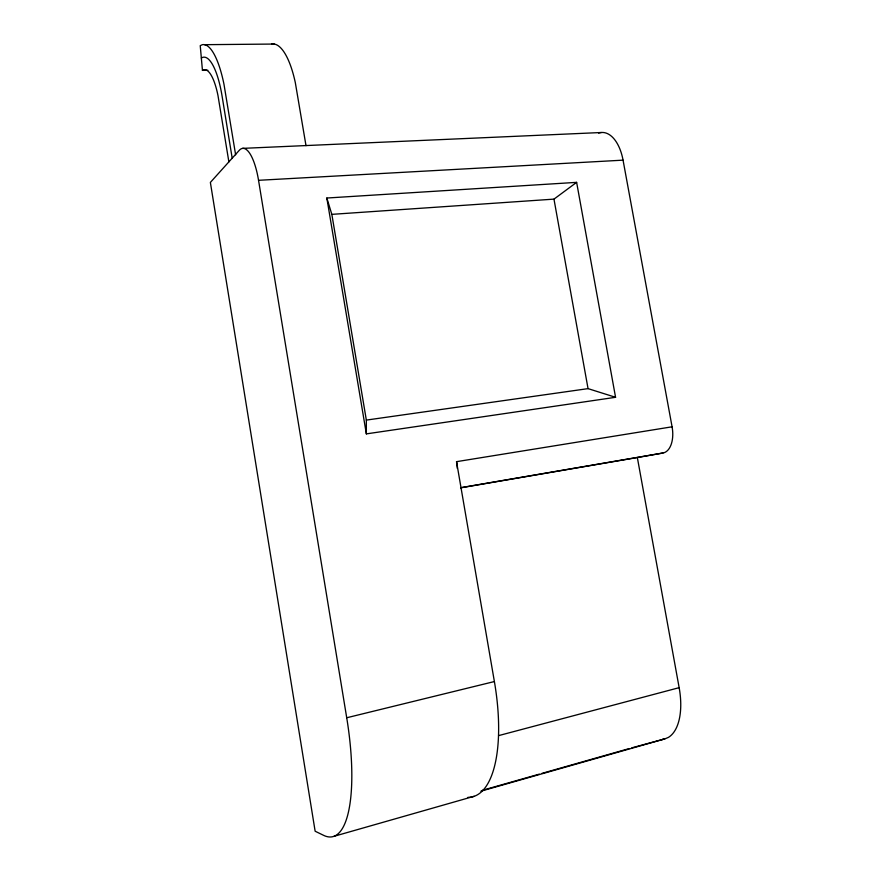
<?xml version="1.0" encoding="UTF-8"?>
<svg xmlns="http://www.w3.org/2000/svg" width="881" height="881" viewBox="0 0 881 881"><rect width="100%" height="100%" fill="white"/><g stroke="black" fill="none" stroke-linecap="round" stroke-linejoin="round"><path stroke-width="1.32" d="M326.829 198.027L331.84 214.358L553.973 199.128L576.626 182.356L615.566 397.298L366.353 433.881L326.829 198.027L576.626 182.356M235.623 154.792L223.983 84.323A70.326 19.69 85.8 0 0 202.245 44.733L200.24 45.647L202.443 70.381L204.073 69.742A45.625 12.763 85.8 0 1 217.992 95.6L228.884 161.928M334.108 836.278L474.154 796.292M482.414 790.29L539.282 774.135M541.925 773.375L629.21 748.575M631.853 747.826L664.858 738.873L480.883 791.182M498.591 735.624L679.152 687.665L637.337 457.525L460.565 487.854M346.718 717.762L258.54 180.308A44.127 13.413 85.1 0 0 239.258 150.343L210.372 182.422L315.134 831.223L323.712 835.386A130.08 37.927 78.6 0 0 346.718 717.762L494.384 681.553L456.534 461.666L672.082 426.8L623.054 160.155A38.797 20.88 88.1 0 0 598.617 133.108M637.337 457.525L662.997 452.999A23.809 13.446 80.2 0 0 672.082 426.8M460.983 487.645L662.997 452.999M366.353 433.881L366.342 420.094L588.045 388.631L615.566 397.298M258.54 180.308L623.054 160.155M242.561 148.371L601.327 132.513M202.443 70.381L207.85 70.282M204.546 44.678L274.233 44.05M553.973 199.128L588.045 388.631M331.84 214.358L366.342 420.094M306.004 145.662L295.333 82.726A68.685 22.267 86.4 0 0 271.634 44.105M232.221 158.393L222.133 96.403A57.97 16.221 85.8 0 0 201.342 58.025M494.384 681.553A123.792 47.475 77.3 0 1 467.91 797.349M456.534 461.666A25.802 10.825 80.9 0 1 457.316 468.439M662.193 739.456A56.494 28.533 73.9 0 0 664.34 739.093L668.36 737.419A56.494 28.533 73.9 0 0 679.152 687.665"/></g></svg>
